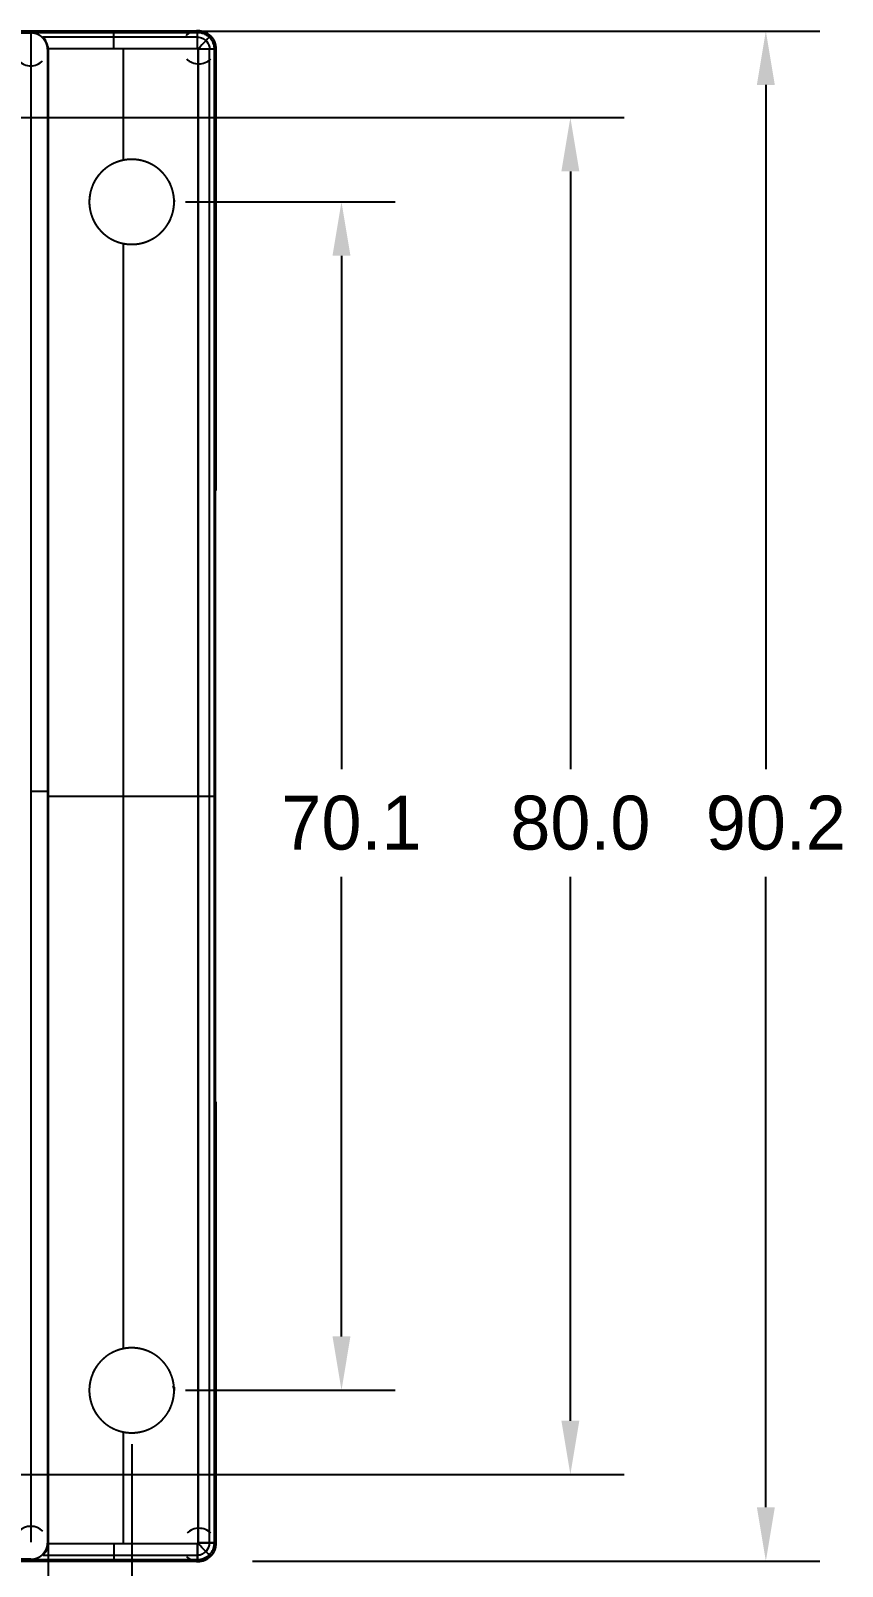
# Model space of a CAD drawing. Header units: inches. Extents: x 220 to 414, y 385 to 656.
# Drawn here: x 366.3 to 414.1, y 437.3 to 527.8 of the extents above; entities that cross this region are included whole.
import ezdxf

# ---------------------------------------------------------------- set-up
doc = ezdxf.new("R2010")
doc.units = ezdxf.units.IN
doc.layers.add('1', color=7, linetype='Continuous', true_color=0xffffff)
doc.dimstyles.get("Standard").update_dxf_attribs({"dimtxt": 0.18, "dimasz": 0.18, "dimexe": 0.18, "dimexo": 0.0625, "dimgap": 0.09, "dimtad": 0, "dimtih": 1, "dimtoh": 1, "dimdec": 4, "dimzin": 0, "dimdsep": 46, "dimtxsty": 'Standard', "dimcen": 0.09, "dimadec": 0, "dimazin": 0, "dimtfac": 1, "dimtdec": 4, "dimtofl": 0, "dimtmove": 0, "dimatfit": 3, "dimfxl": 0, "dimtolj": 1, "dimtzin": 0, "dimarcsym": 0})

# ---------------------------------------------------------------- blocks, each defined once
blk = doc.blocks.new('_D3')
at = {"layer": '1', "color": 7, "lineweight": -2}
for p, q in [((375.393, 517.734), (387.762, 517.734)), ((384.587, 514.559), (384.587, 484.287)), ((384.587, 450.84), (384.587, 477.937)), ((375.393, 447.665), (387.762, 447.665))]:
    blk.add_line(p, q, dxfattribs=at)
at = {"layer": '1', "color": 7}
for points in [[(384.058, 514.559), (385.116, 514.559), (384.587, 517.734)], [(384.058, 450.84), (385.116, 450.84), (384.587, 447.665)]]:
    blk.add_solid(points, dxfattribs=at)
at = {"layer": 'Defpoints', "color": 0}
for p in [(373.805, 517.734), (373.805, 447.665), (384.587, 447.665)]:
    blk.add_point(p, dxfattribs=at)
at = {"layer": '1', "color": 7, "insert": (384.587, 481.112), "char_height": 3.175, "attachment_point": 5}
blk.add_mtext('\\A1; 70.1 ', dxfattribs=at)
blk = doc.blocks.new('_D4')
at = {"layer": '1', "color": 7, "lineweight": -2}
for p, q in [((350.918, 527.805), (412.785, 527.805)), ((409.61, 524.63), (409.61, 484.287)), ((409.61, 440.769), (409.61, 477.937)), ((379.347, 437.594), (412.785, 437.594))]:
    blk.add_line(p, q, dxfattribs=at)
at = {"layer": '1', "color": 7}
for points in [[(409.081, 524.63), (410.14, 524.63), (409.61, 527.805)], [(409.081, 440.769), (410.14, 440.769), (409.61, 437.594)]]:
    blk.add_solid(points, dxfattribs=at)
at = {"layer": 'Defpoints', "color": 0}
for p in [(349.331, 527.805), (409.61, 527.805), (377.759, 437.594)]:
    blk.add_point(p, dxfattribs=at)
at = {"layer": '1', "color": 7, "insert": (409.61, 481.112), "char_height": 3.175, "attachment_point": 5}
blk.add_mtext('\\A1; 90.2 ', dxfattribs=at)
blk = doc.blocks.new('_D6')
at = {"layer": '1', "color": 7, "lineweight": -2}
for p, q in [((266.413, 444.49), (266.413, 395.479)), ((372.218, 444.49), (372.218, 395.479)), ((269.588, 398.654), (302.094, 398.654)), ((369.043, 398.654), (319.557, 398.654))]:
    blk.add_line(p, q, dxfattribs=at)
at = {"layer": '1', "color": 7}
for points in [[(269.588, 399.184), (269.588, 398.125), (266.413, 398.654)], [(369.043, 399.184), (369.043, 398.125), (372.218, 398.654)]]:
    blk.add_solid(points, dxfattribs=at)
at = {"layer": 'Defpoints', "color": 0}
for p in [(266.413, 446.077), (372.218, 446.077), (266.413, 398.654)]:
    blk.add_point(p, dxfattribs=at)
at = {"layer": '1', "color": 7, "insert": (310.825, 398.654), "char_height": 3.175, "attachment_point": 5}
blk.add_mtext('\\A1; 105.8 ', dxfattribs=at)
blk = doc.blocks.new('_D13')
at = {"layer": '1', "color": 7, "lineweight": -2}
for p, q in [((364.941, 522.7), (401.259, 522.7)), ((398.084, 519.525), (398.084, 484.287)), ((398.084, 445.876), (398.084, 477.937)), ((364.944, 442.701), (401.259, 442.701))]:
    blk.add_line(p, q, dxfattribs=at)
at = {"layer": '1', "color": 7}
for points in [[(397.554, 519.525), (398.613, 519.525), (398.084, 522.7)], [(397.554, 445.876), (398.613, 445.876), (398.084, 442.701)]]:
    blk.add_solid(points, dxfattribs=at)
at = {"layer": 'Defpoints', "color": 0}
for p in [(363.353, 522.7), (363.356, 442.701), (398.084, 442.701)]:
    blk.add_point(p, dxfattribs=at)
at = {"layer": '1', "color": 7, "insert": (398.084, 481.112), "char_height": 3.175, "attachment_point": 5}
blk.add_mtext('\\A1; 80.0 ', dxfattribs=at)
blk = doc.blocks.new('*D18')
at = {"color": 0, "lineweight": -2}
for p, q in [((271.342, 440.325), (271.342, 406.577)), ((367.288, 440.496), (367.288, 406.577)), ((271.522, 406.757), (314.725, 406.757)), ((367.108, 406.757), (323.905, 406.757))]:
    blk.add_line(p, q, dxfattribs=at)
at = {"color": 0}
for points in [[(271.522, 406.787), (271.522, 406.727), (271.342, 406.757)], [(367.108, 406.787), (367.108, 406.727), (367.288, 406.757)]]:
    blk.add_solid(points, dxfattribs=at)
at = {"layer": 'Defpoints', "color": 0}
for p in [(271.342, 440.387), (367.288, 440.558), (367.288, 406.757)]:
    blk.add_point(p, dxfattribs=at)
at = {"color": 0, "insert": (319.315, 406.757), "char_height": 3, "attachment_point": 5}
blk.add_mtext('\\A1;95.9', dxfattribs=at)

msp = doc.modelspace()

# ---------------------------------------------------------------- linework, layer by layer
at = {"layer": '1', "color": 21}
for p, q in [((319.31509, 527.80505), (376.17182, 527.80505)), ((377.1726, 526.80409), (377.1726, 500.7173)), ((377.13766, 500.7173), (377.13766, 464.68148)), ((377.1726, 464.68148), (377.1726, 438.59468)), ((376.17182, 437.59372), (334.98067, 437.59372))]:
    msp.add_line(p, q, dxfattribs=at)
at = {"layer": '1', "color": 191}
for p, q in [((376.17164, 527.80505), (319.31509, 527.80505)), ((376.11661, 527.75002), (319.31509, 527.75002)), ((319.31509, 527.69498), (366.26212, 527.69498)), ((366.26208, 527.69498), (366.26208, 438.70565)), ((366.29568, 527.72532), (366.26213, 527.69176)), ((376.09513, 527.72854), (366.29568, 527.72854)), ((366.29568, 527.72854), (376.09513, 527.72854)), ((376.09513, 527.44711), (366.97856, 527.44711)), ((371.16601, 526.77763), (371.16601, 527.72854)), ((376.09513, 526.77763), (376.09513, 527.72854)), ((376.09514, 527.72532), (376.17165, 527.80183)), ((376.87869, 527.51031), (376.80172, 527.43334)), ((367.26267, 526.69402), (367.28533, 526.71669)), ((367.26308, 438.70475), (367.26308, 526.69402)), ((367.26308, 438.70475), (367.26308, 526.69311)), ((367.27574, 438.69208), (367.27574, 526.70669)), ((367.28664, 526.77763), (376.09513, 526.77763)), ((367.28841, 526.77763), (376.09498, 526.77763)), ((367.28841, 438.62114), (367.28841, 526.77763)), ((367.28841, 526.71936), (367.28841, 438.67942)), ((371.7168, 526.77763), (371.7168, 520.17047)), ((376.14518, 438.67119), (376.14518, 526.72758)), ((376.14518, 526.72758), (376.14518, 438.67119)), ((377.09609, 526.72758), (376.14518, 526.72758)), ((376.14518, 526.72743), (376.14518, 438.67135)), ((376.81466, 438.67119), (376.81466, 526.72758)), ((377.09603, 526.72793), (377.09568, 526.72758)), ((377.09609, 438.67119), (377.09609, 526.72758)), ((377.09609, 526.72758), (377.09609, 438.67119)), ((377.13435, 438.63294), (377.13435, 526.76584)), ((377.1726, 500.7173), (377.1726, 526.80409)), ((371.7168, 515.29768), (371.7168, 450.10148)), ((377.13766, 464.68148), (377.13766, 500.7173)), ((367.26308, 482.96936), (366.26208, 482.96936)), ((367.26308, 482.69939), (367.28841, 482.69939)), ((367.28841, 482.69938), (376.14518, 482.69938)), ((376.14518, 482.69939), (377.09609, 482.69939)), ((377.13766, 482.69939), (377.09609, 482.69939)), ((377.1726, 438.59468), (377.1726, 464.68148)), ((371.7168, 445.22762), (371.7168, 438.62114)), ((367.26308, 438.70475), (367.28841, 438.67941)), ((376.09513, 438.62114), (367.28671, 438.62114)), ((376.09498, 438.62114), (367.28841, 438.62114)), ((371.16601, 438.62114), (371.16601, 437.67023)), ((376.09513, 437.67023), (376.09513, 438.62114)), ((376.14518, 438.67119), (377.09609, 438.67119)), ((377.09603, 438.67084), (377.09568, 438.67119)), ((366.26212, 437.70379), (319.31509, 437.70379)), ((319.31509, 437.70379), (366.26876, 437.70379)), ((319.31509, 437.64876), (376.11661, 437.64876)), ((334.98067, 437.59372), (376.17164, 437.59372)), ((366.29568, 437.67023), (366.26212, 437.70379)), ((366.29568, 437.67023), (376.09513, 437.67023)), ((376.09513, 437.67023), (366.29568, 437.67023)), ((366.97958, 437.95166), (376.09513, 437.95166)), ((376.09514, 437.67346), (376.17165, 437.59695)), ((376.80172, 437.96543), (376.87869, 437.88846))]:
    msp.add_line(p, q, dxfattribs=at)
msp.add_arc((376.09408, 526.72653), 0.05111, 1.001759, 88.9982413, dxfattribs=at)
at = {"layer": '1', "color": 191, "extrusion": (0, 0, -1)}
msp.add_arc((-376.09408, 438.67224), 0.05111, 181.0017588, 268.9982414, dxfattribs=at)
at = {"layer": '1', "color": 191}
for centre, major_axis, start_param, end_param in [((376.13035, 526.82547), (0.99863, 0), 0.78632987, 2.35799802), ((366.25931, 526.75313), (0.99863, 0), 3.92792246, 5.49959106), ((376.16883, 526.86396), (0.99863, 0), 3.92792253, 5.49959067), ((366.2736, 438.64478), (1.00099, 0), 0.78547514, 2.35604298), ((376.18508, 438.53482), (0.99863, 0), 0.78359464, 2.35526279), ((376.1466, 438.57331), (0.99863, 0), 3.9251873, 5.49685544)]:
    msp.add_ellipse(centre, major_axis=major_axis, ratio=0.99992385, start_param=start_param, end_param=end_param, dxfattribs=at)
for points, degree, knots in [([(367.26308, 526.69311), (367.26307, 526.70436), (367.26261, 526.72552), (367.26118, 526.75842), (367.25544, 526.82419), (367.23892, 526.9175), (367.21461, 527.00318), (367.1857, 527.08166), (367.14656, 527.16406), (367.09926, 527.24385), (367.04367, 527.32032), (366.9797, 527.39268), (366.90731, 527.46004), (366.82654, 527.52137), (366.73769, 527.57547), (366.64135, 527.62104), (366.53843, 527.65678), (366.45778, 527.67518), (366.40205, 527.68468), (366.36127, 527.68928), (366.34634, 527.69051), (366.33389, 527.69154), (366.28966, 527.69425), (366.26208, 527.69498)], 2, [0, 0, 0, 0.015625, 0.03125, 0.0625, 0.125, 0.19642857, 0.25, 0.3125, 0.375, 0.4375, 0.5, 0.5625, 0.625, 0.6875, 0.75, 0.8125, 0.875, 0.90625, 0.9375, 0.953125, 0.953125, 0.96875, 1, 1, 1]), ([(367.27407, 526.88507), (367.24289, 526.99682), (367.18322, 527.21069), (367.06001, 527.3664), (366.99584, 527.42974)], 3, [0, 0, 0, 0, 0.52252894, 1, 1, 1, 1]), ([(376.09498, 526.77763), (376.09499, 526.83587), (376.09503, 527.08319), (376.09507, 527.32667), (376.09512, 527.62861), (376.09513, 527.72521), (376.09513, 527.72981)], 3, [0, 0, 0, 0, 0.11764706, 0.5, 0.52941176, 1, 1, 1, 1]), ([(376.09509, 527.44399), (376.20842, 527.44077), (376.40718, 527.39599), (376.7154, 527.15551), (376.80043, 526.9122), (376.81154, 526.72754)], 3, [0, 0, 0, 0, 0.28708242, 0.5613461, 1, 1, 1, 1]), ([(376.09513, 527.72854), (376.11211, 527.72863), (376.14855, 527.72756), (376.2107, 527.72285), (376.29827, 527.70906), (376.41335, 527.67932), (376.5609, 527.61901), (376.69328, 527.53515), (376.78973, 527.44868), (376.84432, 527.39177), (376.89639, 527.32933), (376.94499, 527.25745), (376.99935, 527.16092), (377.03917, 527.06481), (377.06844, 526.96307), (377.08209, 526.89633), (377.09029, 526.83631), (377.09482, 526.7881), (377.09606, 526.74418), (377.09609, 526.72758)], 3, [0, 0, 0, 0, 0.03242527, 0.07564205, 0.11691661, 0.17377409, 0.284683, 0.44593164, 0.51245703, 0.53386837, 0.58435108, 0.63879738, 0.69298951, 0.80149245, 0.85613588, 0.91041352, 0.9364424, 0.96829909, 1, 1, 1, 1]), ([(377.0751, 526.92838), (377.05208, 527.03998), (377.00978, 527.14759), (376.89148, 527.34239), (376.81552, 527.42955), (376.6387, 527.57335), (376.53788, 527.62995), (376.32305, 527.70605), (376.20909, 527.72553), (376.09514, 527.72532)], 3, [0, 0, 0, 0, 0.25, 0.25, 0.5, 0.5, 0.75, 0.75, 1, 1, 1, 1]), ([(376.79292, 527.44425), (376.78935, 527.44056), (376.74735, 527.39715), (376.52269, 527.16496), (376.29558, 526.93023), (376.12546, 526.75442)], 3, [0, 0, 0, 0, 0.28141341, 0.56253049, 1, 1, 1, 1]), ([(367.27444, 526.88404), (367.27563, 526.87699), (367.27902, 526.8557), (367.2836, 526.82026), (367.28564, 526.79173), (367.28664, 526.77763)], 3, [0, 0, 0, 0, 0.20088827, 0.60526558, 1, 1, 1, 1]), ([(376.09327, 526.77769), (376.09787, 526.77756), (376.10245, 526.7771), (376.10686, 526.77577), (376.11464, 526.77259), (376.12274, 526.7681), (376.12641, 526.76532), (376.13002, 526.76247), (376.13329, 526.75923), (376.13827, 526.75152), (376.14025, 526.74736), (376.14182, 526.74303), (376.14321, 526.73865), (376.14431, 526.73418)], 2, [0, 0, 0, 0.125, 0.15625, 0.25, 0.39285714, 0.625, 0.675, 0.75, 0.78571429, 0.875, 0.9375, 0.96875, 1, 1, 1]), ([(377.09736, 526.72758), (377.09276, 526.72758), (376.99616, 526.72757), (376.69422, 526.72752), (376.45074, 526.72748), (376.20342, 526.72744), (376.14518, 526.72743)], 3, [0, 0, 0, 0, 0.47058824, 0.5, 0.88235294, 1, 1, 1, 1]), ([(374.71503, 517.89442), (374.71276, 517.92714), (374.70779, 517.98442), (374.70471, 518.01239), (374.69917, 518.06277), (374.69116, 518.11447), (374.68441, 518.15807), (374.67576, 518.20351), (374.66824, 518.24297), (374.65935, 518.28258), (374.64693, 518.33794), (374.63165, 518.3939), (374.61228, 518.46483), (374.58821, 518.53611), (374.55521, 518.63387), (374.51318, 518.73076), (374.47806, 518.81174), (374.43647, 518.89154), (374.40029, 518.96097), (374.35883, 519.02955), (374.32185, 519.09072), (374.2806, 519.15082), (374.20752, 519.2573), (374.12304, 519.35656), (374.04813, 519.44459), (373.96458, 519.52608), (373.88848, 519.6003), (373.80554, 519.66841), (373.72868, 519.73153), (373.64612, 519.78896), (373.56871, 519.8428), (373.48644, 519.89122), (373.3976, 519.9435), (373.3037, 519.98876), (373.23659, 520.02111), (373.16652, 520.04984), (373.07686, 520.08661), (372.98349, 520.11664), (372.91594, 520.13837), (372.84614, 520.1565), (372.75584, 520.17995), (372.66295, 520.19677), (372.59505, 520.20906), (372.43468, 520.22897), (372.27407, 520.23701), (372.1135, 520.23621), (371.95308, 520.22363), (371.79236, 520.20204), (371.63218, 520.16827), (371.47132, 520.12474), (371.31147, 520.06802), (371.16229, 520.00498), (371.08307, 519.96471), (371.00201, 519.9235), (370.92322, 519.8759), (370.84187, 519.82676), (370.76357, 519.77088), (370.68185, 519.71256), (370.6042, 519.6471), (370.52194, 519.57775), (370.44524, 519.50083), (370.36233, 519.41766), (370.28689, 519.32622), (370.20288, 519.22439), (370.12953, 519.11338), (370.08274, 519.04257), (370.04036, 518.96781), (370.0058, 518.90684), (369.97407, 518.84268), (369.93312, 518.75986), (369.89779, 518.67262), (369.87833, 518.62456), (369.86034, 518.57408), (369.84072, 518.51904), (369.82362, 518.46292), (369.8145, 518.43295), (369.7965, 518.36788), (369.78816, 518.33419), (369.76945, 518.25857), (369.75499, 518.17883), (369.73733, 518.08142), (369.7273, 517.98004), (369.71458, 517.8516), (369.7156, 517.6456), (369.72065, 517.56903), (369.72398, 517.51851), (369.72943, 517.46755), (369.73488, 517.41655), (369.74277, 517.36367), (369.74956, 517.31817), (369.75797, 517.27327), (369.76622, 517.22916), (369.77673, 517.18267), (369.78589, 517.14213), (369.79641, 517.10181), (369.81021, 517.04888), (369.82704, 516.99439), (369.85926, 516.89011), (369.90134, 516.78707), (369.93606, 516.70207), (369.9777, 516.61843), (370.01861, 516.53623), (370.06625, 516.456), (370.09797, 516.40258), (370.13322, 516.34948), (370.20597, 516.2399), (370.29061, 516.1377), (370.36536, 516.04743), (370.44898, 515.96386), (370.52492, 515.88796), (370.60795, 515.81817), (370.68465, 515.75369), (370.76732, 515.69487), (370.84466, 515.63984), (370.92698, 515.59026), (371.0048, 515.54338), (371.08684, 515.5018), (371.16505, 515.46216), (371.24685, 515.42771), (371.33647, 515.38996), (371.42987, 515.35896), (371.4974, 515.33655), (371.5672, 515.31774), (371.65746, 515.29342), (371.75039, 515.27574), (371.81825, 515.26282), (371.97859, 515.24147), (372.13923, 515.23201), (372.29979, 515.23139), (372.46025, 515.24255), (372.62096, 515.26269), (372.78117, 515.29497), (372.94202, 515.33693), (373.1019, 515.39199), (373.25108, 515.45337), (373.33031, 515.49267), (373.41138, 515.53289), (373.49019, 515.57941), (373.57154, 515.62743), (373.64988, 515.68208), (373.73158, 515.73907), (373.80929, 515.80309), (373.8915, 515.87082), (373.96831, 515.94599), (374.05108, 516.02699), (374.12677, 516.11624), (374.21049, 516.21496), (374.2843, 516.32299), (374.36979, 516.44813), (374.4401, 516.58386), (374.48096, 516.66273), (374.51676, 516.74592), (374.53627, 516.79126), (374.55451, 516.83886), (374.57419, 516.8902), (374.59168, 516.9426), (374.60227, 516.97435), (374.6232, 517.04334), (374.63297, 517.07931), (374.64892, 517.13807), (374.66252, 517.20019), (374.67137, 517.24061), (374.67883, 517.28104), (374.68702, 517.3255), (374.69386, 517.37233), (374.70144, 517.4242), (374.70691, 517.477), (374.7099, 517.50582), (374.71457, 517.56438), (374.71646, 517.59802)], 2, [0, 0, 0, 0.00097656, 0.00195312, 0.00195312, 0.00390625, 0.00390625, 0.00585938, 0.00585938, 0.0078125, 0.0078125, 0.0109375, 0.0109375, 0.015625, 0.015625, 0.0234375, 0.0234375, 0.03125, 0.03125, 0.0390625, 0.0390625, 0.046875, 0.046875, 0.0625, 0.0625, 0.078125, 0.078125, 0.09375, 0.09375, 0.109375, 0.109375, 0.125, 0.125, 0.14285714, 0.14285714, 0.15625, 0.15625, 0.17410714, 0.17410714, 0.1875, 0.1875, 0.20535714, 0.20535714, 0.21875, 0.23660714, 0.25, 0.26785714, 0.28125, 0.29910714, 0.3125, 0.33035714, 0.34375, 0.359375, 0.359375, 0.375, 0.375, 0.390625, 0.390625, 0.40625, 0.40625, 0.421875, 0.421875, 0.4375, 0.4375, 0.453125, 0.453125, 0.46205357, 0.46205357, 0.46875, 0.46875, 0.4765625, 0.4765625, 0.48046875, 0.48046875, 0.484375, 0.484375, 0.48632812, 0.48828125, 0.48828125, 0.4921875, 0.4921875, 0.49609375, 0.49609375, 0.5, 0.50223214, 0.50223214, 0.50390625, 0.50390625, 0.50585938, 0.50585938, 0.5078125, 0.5078125, 0.51004464, 0.51004464, 0.51227679, 0.51227679, 0.515625, 0.515625, 0.5234375, 0.5234375, 0.53125, 0.53125, 0.54017857, 0.54017857, 0.546875, 0.546875, 0.5625, 0.5625, 0.578125, 0.578125, 0.59375, 0.59375, 0.609375, 0.609375, 0.625, 0.625, 0.640625, 0.640625, 0.65625, 0.65625, 0.67410714, 0.67410714, 0.6875, 0.6875, 0.70535714, 0.70535714, 0.71875, 0.73660714, 0.75, 0.76785714, 0.78125, 0.79910714, 0.8125, 0.83035714, 0.84375, 0.859375, 0.859375, 0.875, 0.875, 0.890625, 0.890625, 0.90625, 0.90625, 0.921875, 0.921875, 0.9375, 0.9375, 0.953125, 0.953125, 0.96875, 0.96875, 0.9765625, 0.9765625, 0.98046875, 0.98046875, 0.984375, 0.984375, 0.98660714, 0.98883929, 0.98883929, 0.9921875, 0.9921875, 0.99414062, 0.99414062, 0.99609375, 0.99609375, 0.99804688, 0.99804688, 0.99902344, 1, 1, 1]), ([(374.72014, 447.6552), (374.72026, 447.68422), (374.71943, 447.73305), (374.71608, 447.81899), (374.70824, 447.91686), (374.69508, 448.02302), (374.68056, 448.11041), (374.66432, 448.19235), (374.64247, 448.28674), (374.61197, 448.39607), (374.57452, 448.50827), (374.52581, 448.63527), (374.4429, 448.8187), (374.31524, 449.03955), (374.15323, 449.25738), (373.99185, 449.43427), (373.83064, 449.5817), (373.66947, 449.70606), (373.50112, 449.81599), (373.33938, 449.90402), (373.17043, 449.98078), (373.01678, 450.03808), (372.84778, 450.08834), (372.69407, 450.12313), (372.52502, 450.14989), (372.37129, 450.16409), (372.20222, 450.16875), (372.04848, 450.16308), (371.87943, 450.14588), (371.7257, 450.12006), (371.55668, 450.08012), (371.403, 450.03278), (371.24204, 449.97094), (371.08813, 449.90005), (370.9269, 449.8112), (370.7657, 449.70592), (370.60453, 449.58155), (370.44332, 449.43409), (370.28195, 449.25717), (370.15252, 449.0831), (370.0508, 448.91965), (369.98718, 448.80158), (369.93706, 448.69615), (369.89867, 448.6069), (369.86063, 448.50776), (369.8232, 448.39547), (369.79416, 448.29114), (369.77197, 448.19677), (369.75458, 448.11012), (369.73768, 448.00637), (369.72037, 447.85494), (369.71131, 447.65245), (369.72158, 447.45632), (369.74038, 447.3054), (369.7564, 447.2092), (369.7744, 447.1208), (369.7972, 447.02671), (369.82565, 446.92623), (369.86097, 446.82047), (369.89675, 446.72724), (369.93483, 446.63793), (370.0056, 446.48768), (370.09444, 446.33402), (370.20443, 446.17621), (370.30708, 446.04438), (370.44367, 445.89469), (370.60487, 445.74729), (370.76605, 445.62296), (370.93439, 445.51305), (371.09613, 445.42503), (371.26508, 445.34829), (371.41873, 445.29099), (371.58774, 445.24075), (371.74144, 445.20597), (371.91049, 445.17922), (372.06423, 445.16503), (372.23329, 445.16038), (372.38703, 445.16606), (372.55608, 445.18327), (372.70981, 445.2091), (372.87883, 445.24905), (373.03251, 445.2964), (373.19347, 445.35825), (373.34739, 445.42916), (373.50862, 445.51802), (373.66981, 445.62332), (373.83099, 445.74771), (373.9922, 445.8952), (374.15356, 446.07215), (374.28744, 446.25223), (374.38844, 446.4162), (374.44862, 446.52913), (374.49591, 446.62767), (374.53463, 446.71684), (374.5654, 446.79709), (374.58988, 446.86692), (374.60857, 446.92428), (374.62514, 446.98102), (374.63675, 447.0238), (374.64886, 447.07017), (374.66337, 447.1327), (374.68686, 447.24899), (374.70591, 447.38206), (374.71604, 447.5106), (374.71906, 447.58473), (374.71985, 447.62407), (374.72006, 447.64358), (374.72014, 447.6552), (374.72026, 447.68422), (374.71943, 447.73305)], 3, [-0.00221918, -0.00111547, -0.00067073, 0, 0.00442136, 0.00864744, 0.01641212, 0.0231495, 0.02905658, 0.03331432, 0.03908964, 0.04754279, 0.05496484, 0.06165406, 0.07349492, 0.09334719, 0.11019717, 0.12521035, 0.13897434, 0.15183512, 0.16401758, 0.17730812, 0.18693359, 0.19941324, 0.20856727, 0.22056693, 0.22945638, 0.24121513, 0.25000086, 0.26171857, 0.27054543, 0.28241588, 0.2914349, 0.30367558, 0.31306924, 0.32432496, 0.33598653, 0.3481697, 0.36103139, 0.3747965, 0.38981138, 0.40666431, 0.4161062, 0.4265327, 0.43223942, 0.43838024, 0.44507042, 0.45249818, 0.46096036, 0.46572636, 0.47099613, 0.47782434, 0.48578052, 0.50007247, 0.5164526, 0.52318783, 0.52909009, 0.53506022, 0.54039858, 0.54756361, 0.55498284, 0.56166891, 0.56661522, 0.57350851, 0.59335869, 0.60037579, 0.61021223, 0.625224, 0.63898688, 0.65184693, 0.66402871, 0.67731869, 0.68694381, 0.69942317, 0.70857703, 0.72057652, 0.72946588, 0.74122456, 0.75001027, 0.76172802, 0.77055493, 0.7824255, 0.79144465, 0.80368558, 0.81307947, 0.82433559, 0.83599761, 0.84818134, 0.86104379, 0.87480988, 0.88982626, 0.90668098, 0.91754599, 0.92655253, 0.93108687, 0.93840335, 0.94509804, 0.94748175, 0.95252457, 0.95660939, 0.95876064, 0.96098465, 0.96575476, 0.97100746, 0.98362509, 0.99137578, 0.99560604, 0.99778082, 0.99888453, 0.99932927, 1, 1.00442136, 1.00864744, 1.01641212]), ([(366.26876, 437.70379), (366.28309, 437.70393), (366.31027, 437.70489), (366.35227, 437.70753), (366.43527, 437.71738), (366.54265, 437.74238), (366.59488, 437.76076), (366.64504, 437.77841), (366.69392, 437.80175), (366.74747, 437.82732), (366.79837, 437.85959), (366.83477, 437.88268), (366.86998, 437.90958), (366.90915, 437.93951), (366.94594, 437.97388), (366.98116, 438.00678), (367.01359, 438.04359), (367.04466, 438.07885), (367.07287, 438.11779), (367.09991, 438.1551), (367.14689, 438.23454), (367.18584, 438.31669), (367.21902, 438.40676), (367.24107, 438.49269), (367.25384, 438.56455), (367.25976, 438.62038), (367.26307, 438.67249), (367.26308, 438.70475)], 2, [0, 0, 0, 0.015625, 0.03125, 0.0625, 0.125, 0.1875, 0.1875, 0.25, 0.25, 0.32142857, 0.32142857, 0.375, 0.375, 0.4375, 0.4375, 0.5, 0.5, 0.5625, 0.5625, 0.625, 0.6875, 0.75, 0.82142857, 0.875, 0.925, 0.955, 1, 1, 1]), ([(367.28841, 438.67941), (367.28837, 438.67196), (367.28827, 438.65698), (367.28764, 438.63899), (367.287, 438.62618), (367.28657, 438.61861), (367.28579, 438.60641), (367.28378, 438.58103), (367.27937, 438.54228), (367.26386, 438.44588), (367.22084, 438.29806), (367.12723, 438.11946), (367.04533, 438.01843), (367.00061, 437.97255)], 3, [0, 0, 0, 0, 0.02674501, 0.05373132, 0.06459306, 0.07276425, 0.08095719, 0.10842805, 0.16414485, 0.22097874, 0.46058817, 0.72389584, 1, 1, 1, 1]), ([(376.14431, 438.66456), (376.1426, 438.65779), (376.13856, 438.64783), (376.13476, 438.64137), (376.11286, 438.62534), (376.10163, 438.62155), (376.09498, 438.62114)], 2, [0, 0, 0, 0.046875, 0.125, 0.20982143, 0.64285714, 1, 1, 1]), ([(376.09498, 438.62114), (376.09499, 438.56291), (376.09503, 438.31558), (376.09507, 438.0721), (376.09512, 437.77016), (376.09513, 437.67357), (376.09513, 437.66897)], 3, [0, 0, 0, 0, 0.11764706, 0.5, 0.52941176, 1, 1, 1, 1]), ([(376.09509, 437.95478), (376.20842, 437.95801), (376.40718, 438.00279), (376.7154, 438.24327), (376.80043, 438.48658), (376.81154, 438.67124)], 3, [0, 0, 0, 0, 0.28708242, 0.5613461, 1, 1, 1, 1]), ([(376.09513, 437.67023), (376.11211, 437.67015), (376.14855, 437.67122), (376.2107, 437.67593), (376.29827, 437.68971), (376.41335, 437.71945), (376.5609, 437.77976), (376.69328, 437.86362), (376.78973, 437.95009), (376.84432, 438.007), (376.89639, 438.06944), (376.94499, 438.14133), (376.99935, 438.23786), (377.03917, 438.33397), (377.06844, 438.43571), (377.08209, 438.50245), (377.09029, 438.56246), (377.09482, 438.61067), (377.09606, 438.65459), (377.09609, 438.67119)], 3, [0, 0, 0, 0, 0.03242527, 0.07564205, 0.11691661, 0.17377409, 0.284683, 0.44593164, 0.51245703, 0.53386837, 0.58435108, 0.63879738, 0.69298951, 0.80149245, 0.85613588, 0.91041352, 0.93644241, 0.9682991, 1, 1, 1, 1]), ([(377.0751, 438.47039), (377.05208, 438.35879), (377.00978, 438.25119), (376.89148, 438.05638), (376.81552, 437.96922), (376.6387, 437.82543), (376.53788, 437.76882), (376.32305, 437.69272), (376.20909, 437.67324), (376.09514, 437.67346)], 3, [0, 0, 0, 0, 0.25, 0.25, 0.5, 0.5, 0.75, 0.75, 1, 1, 1, 1]), ([(376.79292, 437.95453), (376.78935, 437.95822), (376.74735, 438.00162), (376.52269, 438.23381), (376.29558, 438.46854), (376.12546, 438.64436)], 3, [0, 0, 0, 0, 0.28141341, 0.56253049, 1, 1, 1, 1]), ([(377.09736, 438.67119), (377.09276, 438.67119), (376.99616, 438.67121), (376.69422, 438.67126), (376.45074, 438.6713), (376.20342, 438.67134), (376.14518, 438.67135)], 3, [0, 0, 0, 0, 0.47058824, 0.5, 0.88235294, 1, 1, 1, 1])]:
    msp.add_open_spline(points, degree=degree, knots=knots, dxfattribs=at)
for points, degree in [([(366.26212, 527.69498), (366.29568, 527.72854)], 1), ([(376.09513, 527.72854), (376.17164, 527.80505)], 1), ([(377.09568, 526.72758), (377.09562, 526.79498), (377.08871, 526.86237), (377.0751, 526.92838)], 3), ([(367.26308, 526.69402), (367.28841, 526.71936)], 1), ([(367.28533, 526.71669), (367.28617, 526.77196), (367.28256, 526.82722), (367.27455, 526.88175)], 3), ([(376.14431, 526.73421), (376.14518, 526.72743)], 1), ([(377.1726, 526.80409), (377.09609, 526.72758)], 1), ([(374.72017, 517.73421), (374.71503, 517.89442)], 1), ([(374.71646, 517.59802), (374.71849, 517.64259)], 1), ([(374.71849, 517.64259), (374.72017, 517.73421)], 1), ([(377.13766, 500.7173), (377.1726, 500.7173)], 1), ([(377.1726, 464.68148), (377.13766, 464.68148)], 1), ([(367.28841, 438.67942), (367.26308, 438.70475)], 1), ([(376.14518, 438.67135), (376.14431, 438.66456)], 1), ([(377.09568, 438.67119), (377.09562, 438.60379), (377.08871, 438.5364), (377.0751, 438.47039)], 3), ([(377.09609, 438.67119), (377.1726, 438.59468)], 1), ([(366.29568, 437.67023), (366.26212, 437.70379)], 1), ([(376.17164, 437.59372), (376.09513, 437.67023)], 1)]:
    msp.add_open_spline(points, degree=degree, dxfattribs=at)
at = {"layer": '1', "color": 21}
for points, knots in [([(376.17182, 527.80505), (376.1883, 527.80503), (376.21966, 527.80404), (376.26768, 527.80098), (376.32474, 527.7936), (376.38706, 527.78221), (376.46913, 527.76047), (376.51379, 527.74403), (376.55642, 527.72833), (376.59861, 527.7083), (376.64563, 527.68597), (376.69106, 527.65838), (376.73455, 527.63197), (376.77588, 527.60081), (376.81557, 527.5709), (376.88833, 527.50377), (376.92094, 527.46708), (376.98306, 527.39717), (377.03185, 527.31469), (377.05491, 527.27571), (377.09404, 527.1933), (377.1253, 527.10888), (377.14881, 527.02294), (377.163, 526.94467), (377.16968, 526.88344), (377.17256, 526.8312), (377.1726, 526.80409)], [0, 0, 0, 0.01785714, 0.03571429, 0.07142857, 0.1, 0.14285714, 0.19642857, 0.19642857, 0.25, 0.25, 0.3125, 0.3125, 0.375, 0.375, 0.4375, 0.5, 0.5, 0.625, 0.625, 0.6875, 0.75, 0.8125, 0.875, 0.925, 0.9625, 1, 1, 1]), ([(377.1726, 438.59468), (377.17258, 438.58344), (377.17211, 438.56229), (377.17063, 438.52947), (377.16472, 438.46383), (377.14903, 438.37682), (377.12561, 438.29088), (377.09444, 438.20643), (377.0554, 438.12399), (377.00479, 438.03823), (376.94844, 437.96272), (376.88905, 437.89574), (376.81638, 437.82856), (376.73541, 437.76739), (376.64653, 437.71329), (376.55033, 437.66749), (376.44759, 437.63133), (376.33244, 437.60463), (376.24957, 437.59656), (376.20181, 437.59377), (376.17182, 437.59372)], [0, 0, 0, 0.015625, 0.03125, 0.0625, 0.125, 0.1875, 0.25, 0.3125, 0.375, 0.44642857, 0.5, 0.5625, 0.625, 0.6875, 0.75, 0.8125, 0.875, 0.94642857, 0.96785714, 1, 1, 1])]:
    msp.add_open_spline(points, degree=2, knots=knots, dxfattribs=at)
for points in [[(374.71819, 517.83363), (374.72017, 517.73421)], [(374.71335, 447.84919), (374.71819, 447.76398)], [(374.71819, 447.76398), (374.72017, 447.66456)]]:
    msp.add_open_spline(points, degree=1, dxfattribs=at)

# ---------------------------------------------------------------- dimensions: what is measured, and where the dimension line sits
dim = msp.add_linear_dim(base=(367.28841, 406.75705), p1=(271.34244, 440.38743), p2=(367.28841, 440.5584), dimstyle='Standard', override={"dimtxt": 3, "dimdec": 1, "dimtdec": 1})
dim.commit()
dim.dimension.update_dxf_attribs({"geometry": '*D18', "text_midpoint": (319.31542, 406.75705)})
at = {"layer": '1', "color": 7}
for base, p1, p2, picture, middle in [((409.61044, 527.80505), (377.75932, 437.59372), (349.33087, 527.80505), '_D4', (409.61044, 481.11189)), ((398.08355, 442.7015), (363.35324, 522.70021), (363.35617, 442.7015), '_D13', (398.08355, 481.11189)), ((384.587, 447.66456), (373.80518, 517.73421), (373.80518, 447.66456), '_D3', (384.587, 481.11189))]:
    dim = msp.add_linear_dim(base=base, p1=p1, p2=p2, angle=90, text=' <> ', dimstyle='Standard', override={"dimtxt": 3.175, "dimasz": 3.175, "dimexe": 3.175, "dimexo": 1.5875, "dimgap": 1.5875, "dimdec": 1, "dimblk1": 'CLOSEDBLANK', "dimclrd": 7, "dimclre": 7, "dimclrt": 7, "dimtm": -0.005, "dimtdec": 3}, dxfattribs=at)
    dim.commit()
    dim.dimension.update_dxf_attribs({"geometry": picture, "text_midpoint": middle, "dimtype": 160})
dim = msp.add_linear_dim(base=(266.41252, 398.6544), p1=(372.21768, 446.07706), p2=(266.41252, 446.07707), text=' <> ', dimstyle='Standard', override={"dimtxt": 3.175, "dimasz": 3.175, "dimexe": 3.175, "dimexo": 1.5875, "dimgap": 1.5875, "dimdec": 1, "dimblk1": 'CLOSEDBLANK', "dimclrd": 7, "dimclre": 7, "dimclrt": 7, "dimtm": -0.005, "dimtdec": 3}, dxfattribs=at)
dim.commit()
dim.dimension.update_dxf_attribs({"geometry": '_D6', "text_midpoint": (310.82528, 398.6544), "dimtype": 160})

doc.saveas('drawing.dxf')
